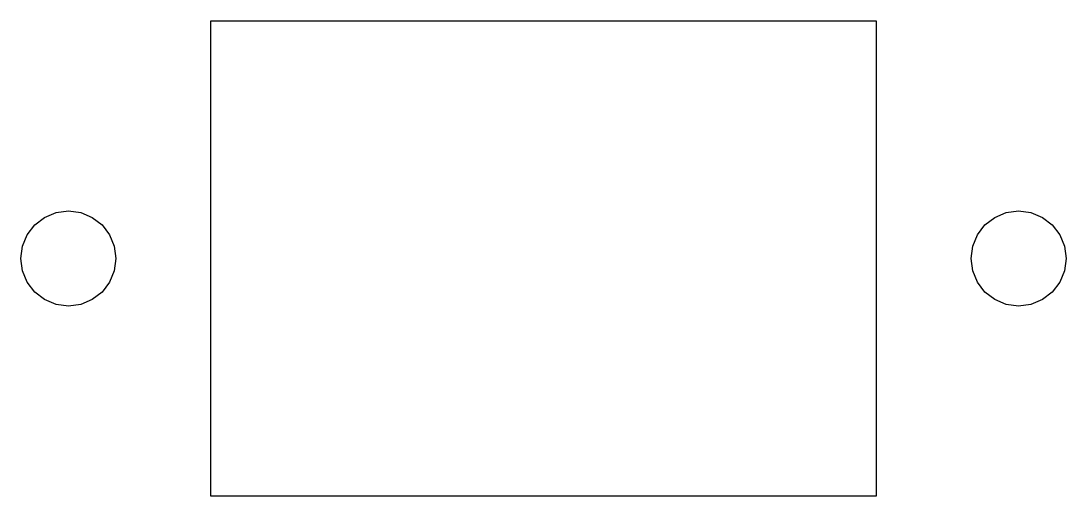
# Model space of a CAD drawing. Header units: metres. Extents: x 0 to 44, y 0 to 20.
import ezdxf

# ---------------------------------------------------------------- set-up
doc = ezdxf.new("R2010")
doc.units = ezdxf.units.M

msp = doc.modelspace()

# ---------------------------------------------------------------- linework, layer by layer
at = {"layer": 'Layer0'}
for points in [[(8, 18.3, 0), (8, 20, 0), (36, 20, 0), (36, 0, 0), (8, 0, 0), (8, 18.3, 0)], [(3.414, 11.414, 0), (3.732, 11, 0), (3.932, 10.518, 0), (4, 10, 0), (3.932, 9.482, 0), (3.732, 9, 0), (3.414, 8.586, 0), (3, 8.268, 0), (2.518, 8.068, 0), (2, 8, 0), (1.482, 8.068, 0), (1, 8.268, 0), (0.586, 8.586, 0), (0.268, 9, 0), (0.068, 9.482, 0), (0, 10, 0), (0.068, 10.518, 0), (0.268, 11, 0), (0.586, 11.414, 0), (1, 11.732, 0), (1.482, 11.932, 0), (2, 12, 0), (2.518, 11.932, 0), (3, 11.732, 0), (3.414, 11.414, 0)], [(43.932, 10.518, 0), (44, 10, 0), (43.932, 9.482, 0), (43.732, 9, 0), (43.414, 8.586, 0), (43, 8.268, 0), (42.518, 8.068, 0), (42, 8, 0), (41.482, 8.068, 0), (41, 8.268, 0), (40.586, 8.586, 0), (40.268, 9, 0), (40.068, 9.482, 0), (40, 10, 0), (40.068, 10.518, 0), (40.268, 11, 0), (40.586, 11.414, 0), (41, 11.732, 0), (41.482, 11.932, 0), (42, 12, 0), (42.518, 11.932, 0), (43, 11.732, 0), (43.414, 11.414, 0), (43.732, 11, 0), (43.932, 10.518, 0)]]:
    msp.add_polyline3d(points, dxfattribs=at)

doc.saveas('drawing.dxf')
